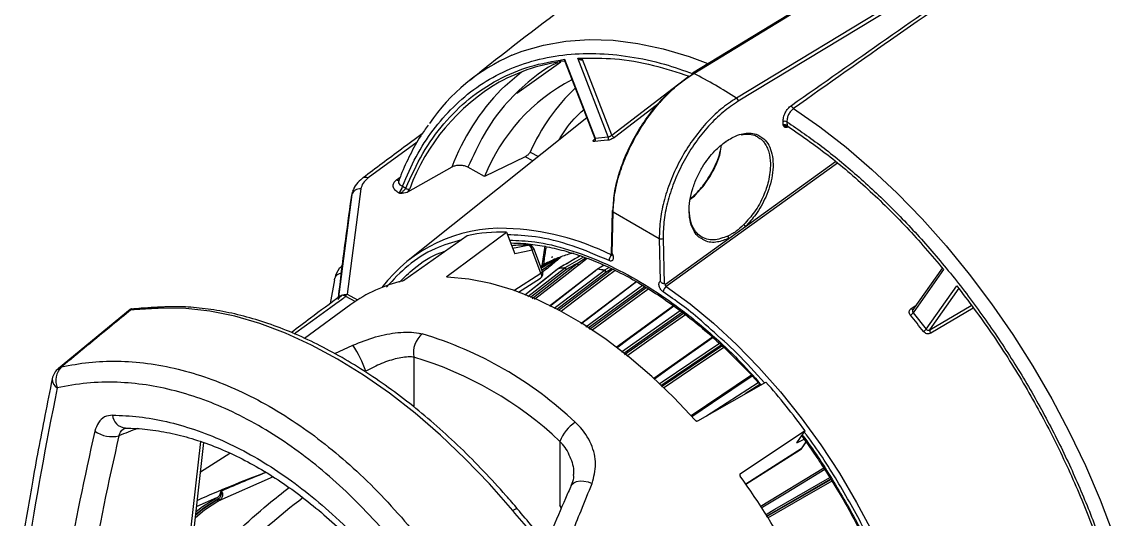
# Model space of a CAD drawing. Extents: x 6 to 134, y 3 to 97.
# Drawn here: x 8.45 to 14.4, y 7.58 to 10.29 of the extents above; entities that cross this region are included whole.
import ezdxf

# ---------------------------------------------------------------- set-up
doc = ezdxf.new("R2010")
doc.units = 0
doc.header["$MEASUREMENT"] = 0
doc.layers.add('OBJECT', color=7, linetype='CONTINUOUS')

msp = doc.modelspace()

# ---------------------------------------------------------------- linework, layer by layer
at = {"layer": 'OBJECT'}
for p, q in [((12.1104, 10.0063), (15.1049, 11.8319)), ((15.3482, 11.6915), (12.3426, 9.8723)), ((15.3585, 11.6739), (12.3529, 9.8547)), ((11.3848, 10.0683), (11.1464, 9.8976)), ((11.4062, 10.0758), (11.5708, 9.6517)), ((11.4064, 10.0833), (11.5728, 9.6544)), ((11.6443, 9.6608), (11.4779, 10.0897)), ((11.4779, 10.0897), (11.4962, 10.0893)), ((11.4953, 10.081), (11.5047, 10.0812)), ((11.6629, 9.67), (11.5029, 10.0825)), ((12.1006, 10.0004), (12.1103, 10.0064)), ((11.6629, 9.67), (12.083, 9.9917)), ((11.9291, 9.8501), (11.678, 9.6579)), ((11.5272, 9.7639), (10.5539, 8.9875)), ((12.5971, 9.7242), (12.5967, 9.7426)), ((12.6179, 9.7429), (12.6184, 9.7218)), ((12.6207, 9.718), (12.6191, 9.7174)), ((11.5728, 9.6544), (11.6443, 9.6608)), ((10.6026, 9.6311), (10.3354, 9.4365)), ((11.2186, 9.5781), (11.2631, 9.5533)), ((11.1922, 9.5526), (10.9701, 9.4441)), ((11.2335, 9.5296), (11.1922, 9.5526)), ((12.3922, 9.1724), (12.8827, 9.5258)), ((10.7918, 9.4954), (10.5505, 9.3586)), ((10.9701, 9.4441), (10.8793, 9.4947)), ((12.8931, 9.5169), (11.9602, 8.8448)), ((10.4904, 9.4265), (10.51, 9.4407)), ((10.2458, 9.3462), (10.1728, 8.7747)), ((10.244, 9.3408), (10.1729, 8.7856)), ((10.2955, 9.3766), (10.2217, 8.8031)), ((10.2457, 9.3449), (10.244, 9.3408)), ((10.2519, 9.3616), (10.2458, 9.3462)), ((10.2484, 9.3585), (10.246, 9.3467)), ((10.2506, 9.362), (10.2486, 9.3562)), ((10.2544, 9.3681), (10.2519, 9.3616)), ((10.5081, 9.3519), (10.5016, 9.3555)), ((10.5221, 9.3923), (10.5415, 9.3815)), ((12.0902, 9.3233), (12.1173, 9.3428)), ((12.1165, 9.3418), (12.1086, 9.3361)), ((12.1086, 9.3361), (12.0901, 9.3229)), ((11.6659, 9.2583), (11.6605, 9.0241)), ((11.6651, 9.0253), (11.6703, 9.2518)), ((11.6703, 9.2518), (11.922, 9.1065)), ((12.3021, 9.1074), (12.3922, 9.1724)), ((10.8748, 9.1222), (10.5346, 8.8809)), ((10.7668, 8.9017), (11.0887, 9.1413)), ((11.0887, 9.1413), (11.1343, 9.0237)), ((11.922, 9.1065), (11.9272, 8.874)), ((11.9432, 9.1068), (11.9487, 8.8596)), ((11.9559, 8.858), (12.3021, 9.1074)), ((11.2773, 8.9187), (11.2289, 9.0435)), ((11.2863, 8.9276), (11.2379, 9.0523)), ((11.4914, 9.0127), (11.3716, 8.9431)), ((11.4749, 8.9713), (11.5198, 9.0019)), ((11.5291, 8.9983), (11.4852, 8.9631)), ((11.2063, 8.791), (11.4061, 8.946)), ((11.4165, 8.9378), (11.2196, 8.785)), ((11.2292, 8.7807), (11.4749, 8.9713)), ((11.2895, 8.9261), (11.2868, 8.924)), ((11.3494, 8.7267), (11.6225, 8.9333)), ((11.6323, 8.9235), (11.3637, 8.7203)), ((11.3726, 8.7163), (11.6674, 8.9393)), ((11.6213, 8.9609), (11.584, 8.9392)), ((11.6484, 8.9482), (11.6234, 8.9339)), ((11.6632, 8.9412), (11.6323, 8.9235)), ((13.4652, 8.9461), (13.3032, 8.7156)), ((13.472, 8.9386), (13.3056, 8.7018)), ((10.1519, 8.8825), (10.129, 8.7528)), ((10.7668, 8.9017), (10.7687, 8.8966)), ((11.1297, 8.8241), (11.2773, 8.9187)), ((11.1552, 8.815), (11.2745, 8.8915)), ((11.5219, 8.6255), (11.831, 8.8518)), ((11.8439, 8.8437), (11.5348, 8.6174)), ((11.5417, 8.613), (11.8509, 8.8393)), ((11.9559, 8.858), (11.9487, 8.8596)), ((13.3771, 8.6128), (13.5435, 8.8496)), ((13.3975, 8.6087), (13.5576, 8.8364)), ((10.2416, 8.7471), (9.9885, 8.5624)), ((10.264, 8.7629), (10.2147, 8.7913)), ((10.2217, 8.8031), (10.2776, 8.7719)), ((9.0392, 8.7204), (8.6478, 8.3993)), ((11.9991, 8.7403), (11.688, 8.512)), ((11.7168, 8.4886), (12.0364, 8.7138)), ((12.048, 8.7047), (11.7282, 8.4793)), ((11.7335, 8.4751), (12.0534, 8.7004)), ((13.2946, 8.7247), (13.3228, 8.7435)), ((13.3056, 8.7018), (13.3771, 8.6128)), ((13.3975, 8.6087), (13.623, 8.741)), ((13.6336, 8.7266), (13.4021, 8.5908)), ((12.2116, 8.5696), (11.8924, 8.3443)), ((10.1534, 8.4796), (10.2528, 8.5252)), ((12.2601, 8.5263), (11.9315, 8.3049)), ((11.9352, 8.3011), (12.2639, 8.5226)), ((10.5849, 8.4601), (10.5849, 8.1887)), ((12.4244, 8.362), (12.0953, 8.1397)), ((12.1321, 8.1135), (12.5036, 8.3245)), ((12.1799, 8.1407), (12.462, 8.3217)), ((12.4707, 8.3117), (12.3909, 8.2605)), ((12.7174, 8.0585), (12.3642, 7.8247)), ((12.6718, 7.9936), (12.7174, 8.0585)), ((9.3698, 7.5173), (9.4244, 7.9999)), ((9.3889, 7.5392), (9.4405, 7.9946)), ((11.381, 8.0006), (11.381, 7.6512)), ((12.6718, 7.9936), (12.7111, 8.0133)), ((12.7218, 7.9985), (12.6952, 7.9607)), ((12.7008, 7.9659), (12.7228, 7.9972)), ((12.6952, 7.9607), (12.3941, 7.7682)), ((12.3946, 7.7676), (12.6924, 7.9578)), ((12.8188, 7.8559), (12.4726, 7.6444)), ((9.8182, 7.8077), (9.5223, 7.6773)), ((12.3613, 7.8205), (12.3642, 7.8247)), ((12.8569, 7.7949), (12.5063, 7.5928)), ((12.5067, 7.5922), (12.8573, 7.7943)), ((9.5093, 7.6932), (9.4011, 7.6463)), ((9.5176, 7.6867), (9.5104, 7.6829)), ((9.5109, 7.6822), (9.5176, 7.6867)), ((9.5176, 7.6867), (9.5201, 7.6884)), ((9.529, 7.6819), (9.5223, 7.6773)), ((9.5313, 7.6841), (9.529, 7.6819)), ((11.3897, 7.6405), (11.381, 7.6512))]:
    msp.add_line(p, q, dxfattribs=at)
at = {"layer": 'OBJECT', "flags": 128}
for points in [[(15.0979, 11.8324), (13.6123, 10.9267), (12.1034, 10.0068)], [(11.1192, 10.1051), (11.1757, 10.1272), (11.2915, 10.1611), (11.4129, 10.1824), (11.5394, 10.191), (11.6704, 10.1868), (11.8053, 10.1699), (11.9435, 10.1403), (12.0844, 10.0983), (12.1876, 10.0602)], [(11.061, 9.9188), (11.0823, 9.9395), (11.1715, 10.0144)], [(12.6534, 9.8146), (12.7976, 9.7146), (12.9405, 9.6041), (13.0813, 9.4835), (13.2196, 9.3535), (13.3545, 9.2146), (13.4855, 9.0675), (13.612, 8.9128), (13.7334, 8.7514), (13.8491, 8.5839), (13.9587, 8.4111), (14.0615, 8.2338), (14.1571, 8.0528), (14.245, 7.8691), (14.3249, 7.6834), (14.3964, 7.4965), (14.4592, 7.3095), (14.5129, 7.1231)], [(12.6184, 9.7218), (12.6184, 9.7196), (12.6189, 9.7178), (12.6197, 9.7163), (12.6209, 9.7153), (12.6224, 9.7147), (12.6241, 9.7146), (12.626, 9.7151), (12.6269, 9.7154)], [(12.286, 9.6366), (12.2861, 9.6351), (12.2858, 9.6338), (12.2853, 9.6328), (12.2845, 9.6321), (12.2835, 9.6318), (12.2824, 9.6317), (12.2811, 9.6321), (12.281, 9.6321)], [(10.3078, 9.4373), (10.3067, 9.4367), (10.3045, 9.4352)], [(10.244, 9.3408), (10.2426, 9.3314), (10.2426, 9.3299)], [(12.1134, 9.3383), (12.1121, 9.339), (12.1109, 9.3394), (12.1099, 9.3395), (12.1091, 9.3394), (12.1086, 9.3389), (12.1083, 9.3382), (12.1083, 9.3373), (12.1086, 9.3361)], [(11.1227, 9.0536), (11.1517, 9.0597), (11.2063, 9.0711)], [(11.2289, 9.0435), (11.1874, 9.0348), (11.1343, 9.0237)], [(11.2063, 9.0711), (11.2101, 9.0715), (11.2101, 9.0715)], [(11.2289, 9.0435), (11.2325, 9.0458), (11.2353, 9.0479), (11.2371, 9.0498), (11.2379, 9.0514), (11.2379, 9.0523)], [(11.2984, 9.0665), (11.2867, 8.9949), (11.2818, 8.9586)], [(11.3704, 8.9423), (11.3567, 8.9315), (11.1889, 8.7988)], [(11.3721, 8.943), (11.3591, 8.9327), (11.307, 8.8915), (11.1894, 8.7985)], [(11.4852, 8.9631), (11.4719, 8.9527), (11.4186, 8.9114), (11.2425, 8.7747)], [(11.5829, 8.9385), (11.5683, 8.9271), (11.3247, 8.7378)], [(11.5857, 8.9391), (11.5724, 8.9287), (11.5192, 8.8874), (11.326, 8.7372)], [(11.3704, 8.9423), (11.371, 8.9427), (11.3721, 8.943)], [(11.373, 8.9436), (11.3718, 8.9433), (11.3716, 8.9431)], [(11.6813, 8.9327), (11.6325, 8.8957), (11.4149, 8.7312), (11.3868, 8.7099)], [(10.1519, 8.8825), (10.1535, 8.8902), (10.1537, 8.8908)], [(12.1185, 8.1163), (12.0015, 8.2403), (11.8809, 8.3555), (11.7577, 8.4611), (11.6324, 8.5565), (11.506, 8.6411), (11.3792, 8.7143), (11.2527, 8.7757), (11.1275, 8.8249), (11.0042, 8.8616), (10.8837, 8.8856), (10.7666, 8.8967)], [(11.2773, 8.9187), (11.2791, 8.9134), (11.2802, 8.9083), (11.2803, 8.9034), (11.2797, 8.8991), (11.2782, 8.8954), (11.276, 8.8926), (11.2745, 8.8915)], [(11.7967, 8.8716), (11.794, 8.8695), (11.4946, 8.6427)], [(11.7987, 8.8705), (11.7461, 8.8306), (11.5288, 8.6659), (11.4965, 8.6414)], [(11.8636, 8.8313), (11.8593, 8.8281), (11.637, 8.6653), (11.5545, 8.6049)], [(11.9602, 8.8448), (12.0898, 8.7503), (12.2176, 8.6451), (12.3429, 8.5297), (12.4648, 8.4048), (12.5825, 8.2714), (12.6954, 8.1301), (12.8027, 7.982), (12.9037, 7.8279), (12.9978, 7.6688), (13.0843, 7.5058), (13.1629, 7.3398), (13.2328, 7.172), (13.2894, 7.0163)], [(9.9319, 8.5879), (9.9417, 8.5951), (10.0319, 8.6607), (10.0922, 8.7044), (10.1325, 8.7335), (10.1595, 8.7529), (10.1776, 8.7658), (10.1897, 8.7744), (10.1978, 8.7801), (10.2033, 8.7839), (10.207, 8.7864), (10.2094, 8.7881), (10.2111, 8.7892), (10.2122, 8.7899), (10.213, 8.7904), (10.2135, 8.7907), (10.2139, 8.791), (10.2141, 8.7911), (10.2143, 8.7912), (10.2144, 8.7912), (10.2145, 8.7913), (10.2146, 8.7913), (10.2146, 8.7913), (10.2146, 8.7913), (10.2147, 8.7913), (10.2147, 8.7913), (10.2147, 8.7913), (10.2147, 8.7913), (10.2147, 8.7913)], [(11.1236, 7.6245), (10.996, 7.7699), (10.8643, 7.9071), (10.7292, 8.0356), (10.5915, 8.1546), (10.4517, 8.2637), (10.3105, 8.3623), (10.1687, 8.4499), (10.0268, 8.5261), (9.8856, 8.5905), (9.7458, 8.6428), (9.6081, 8.6828), (9.473, 8.7103), (9.3413, 8.7251), (9.2137, 8.7271)], [(12.0019, 8.7383), (11.9806, 8.7226), (11.7586, 8.5597), (11.6907, 8.5099)], [(12.0649, 8.6913), (11.865, 8.5505), (11.7448, 8.4658)], [(13.2946, 8.7247), (13.2964, 8.7227), (13.2984, 8.7211), (13.3004, 8.7198), (13.3022, 8.719), (13.304, 8.7187), (13.3055, 8.7188), (13.3055, 8.7189)], [(12.2151, 8.5665), (11.9889, 8.4068), (11.8957, 8.341)], [(11.9216, 8.3149), (11.9381, 8.326), (12.2499, 8.5361)], [(12.2741, 8.5129), (12.0921, 8.3903), (11.9451, 8.2912)], [(12.0952, 8.1398), (12.0998, 8.1429), (12.4243, 8.3621)], [(12.4286, 8.3576), (12.2127, 8.2117), (12.0996, 8.1353)], [(12.6924, 7.9578), (12.6929, 7.9582), (12.6952, 7.9607)], [(12.7008, 7.9659), (12.6988, 7.9635), (12.6952, 7.9607)], [(12.8238, 7.8482), (12.614, 7.72), (12.4776, 7.6367)], [(12.5005, 7.6018), (12.5517, 7.6313), (12.8514, 7.8041)], [(11.4417, 7.7598), (11.4454, 7.7663), (11.4563, 7.7763), (11.4716, 7.7829), (11.4903, 7.786), (11.5116, 7.7852), (11.534, 7.7807), (11.5565, 7.7726)], [(12.8628, 7.7853), (12.7002, 7.6915), (12.5125, 7.5833)], [(9.5223, 7.6773), (9.4443, 7.6271), (9.394, 7.5839)], [(9.396, 7.6014), (9.4325, 7.6317), (9.5109, 7.6822)], [(9.5104, 7.6829), (9.4419, 7.6399), (9.3961, 7.6027)], [(9.398, 7.6191), (9.4326, 7.6463), (9.5093, 7.6932)], [(11.1498, 7.6328), (11.1498, 7.6329), (11.1473, 7.6341), (11.1433, 7.6338), (11.1378, 7.6321), (11.1311, 7.6289), (11.1236, 7.6245)]]:
    msp.add_lwpolyline(points, dxfattribs=at)
at = {"layer": 'OBJECT'}
for centre, radius, start, end in [((11.5361, 9.1413), 1.0501, 113.38971, 145.62262), ((11.5352, 9.0692), 1.0127, 97.27095, 118.61644), ((12.1067, 10.0014), 0.00621, 53.58464, 188.85348), ((10.6923, 7.2816), 3.0717, 57.50086, 62.50452), ((11.6109, 8.991), 1.1179, 120.10301, 159.77844), ((11.9188, 9.0671), 1.0209, 117.5632, 158.32966), ((11.9345, 9.0661), 1.2207, 135.68826, 159.40591), ((12.2058, 9.1423), 1.0791, 133.40624, 156.18013), ((12.3291, 9.8525), 0.0239, 5.18261, 55.65683), ((12.668, 9.8363), 0.0261, 190.70933, 236.12198), ((12.6076, 9.7217), 0.0236, 64.17064, 117.49152), ((12.6249, 9.7134), 0.00639, 148.76855, 183.06121), ((11.5577, 9.6476), 0.0166, 312.89264, 24.19385), ((11.6918, 8.6624), 0.9808, 93.02475, 97.19429), ((11.6286, 9.6544), 0.017, 312.50592, 22.11576), ((11.6818, 9.6781), 0.0206, 203.01404, 259.31264), ((10.3208, 9.4087), 0.0314, 62.26413, 114.45345), ((10.4988, 9.4425), 0.0181, 242.39939, 293.55056), ((11.9204, 8.7923), 1.7638, 161.69643, 161.88183), ((10.2908, 9.3285), 0.0484, 84.48274, 158.43217), ((10.4766, 9.3935), 0.0455, 303.25703, 358.37562), ((10.5545, 9.3939), 0.018, 223.65823, 293.94217), ((11.6728, 9.2581), 0.00677, 112.23312, 247.97788), ((11.0605, 8.3461), 0.8164, 87.9805, 142.76869), ((11.0406, 7.7677), 1.3952, 63.50077, 87.99751), ((12.3713, 9.1629), 0.023, 24.40629, 59.61028), ((11.0642, 8.21), 0.9316, 88.49365, 101.72539), ((11.9323, 9.1278), 0.0236, 244.17064, 297.49152), ((12.2876, 9.1077), 0.0145, 359.06108, 56.51493), ((11.1982, 8.1546), 0.9165, 89.48915, 95.06375), ((11.1994, 9.0425), 0.0295, 2.05766, 76.499), ((11.2099, 9.0415), 0.03, 21.20568, 89.53283), ((11.6035, 8.4007), 0.644, 112.98249, 120.6033), ((11.3511, 8.9943), 0.00119, 298.94224, 323.4527), ((11.6066, 8.3938), 0.6515, 112.90826, 112.99576), ((11.6085, 8.3891), 0.6566, 109.78673, 112.90415), ((11.6155, 8.3688), 0.6781, 103.70905, 109.7644), ((11.6855, 8.9876), 0.0364, 128.01597, 182.23238), ((11.2729, 8.9322), 0.0141, 288.13144, 341.07918), ((11.2583, 8.9167), 0.03, 0, 21.20568), ((11.2881, 8.9311), 0.00513, 254.86644, 285.84712), ((11.3766, 8.9345), 0.01, 120.14815, 128.33176), ((11.4581, 8.1729), 0.7748, 93.85058, 96.36846), ((11.3765, 8.9374), 0.00711, 120.04477, 128.17141), ((11.4589, 8.1735), 0.7749, 93.85058, 96.36846), ((11.4105, 8.9404), 0.00719, 120.04882, 128.0948), ((11.404, 8.9327), 0.0135, 22.18456, 81.18661), ((11.4048, 8.9347), 0.0121, 14.96844, 79.91949), ((11.4874, 8.9764), 0.0136, 202.31452, 260.67276), ((11.5891, 8.9306), 0.01, 120.24949, 127.84938), ((11.585, 8.9355), 0.0036, 79.27686, 125.90434), ((11.5859, 8.9359), 0.00383, 80.44653, 119.51867), ((11.5904, 8.933), 0.00771, 120.06612, 127.61221), ((11.4468, 7.9342), 1.0145, 80.02611, 82.12999), ((11.4476, 7.9347), 1.0145, 80.02611, 82.12999), ((11.6273, 8.9271), 0.00784, 120.06884, 127.49904), ((11.6176, 8.9185), 0.0156, 18.74391, 71.51259), ((11.6187, 8.9208), 0.0139, 11.53014, 70.36406), ((10.1951, 8.8735), 0.0449, 98.70966, 157.2341), ((10.6937, 8.1258), 0.7684, 102.89562, 126.04354), ((11.2583, 8.9167), 0.03, 302.6619, 0), ((11.985, 8.8105), 0.0423, 125.80129, 171.7459), ((9.234, 8.7019), 0.0324, 92.41044, 128.9074), ((13.2636, 8.7333), 0.0524, 301.75618, 323.14228), ((10.2567, 6.1765), 3.9394, 37.96957, 39.61957), ((10.7111, 8.486), 0.1288, 128.58947, 191.58163), ((10.04, 6.6009), 2.0717, 46.57163, 73.43374), ((13.3299, 8.6533), 0.0621, 301.4154, 319.40149), ((13.4166, 8.6041), 0.0196, 166.28164, 222.57533), ((9.7611, 8.1945), 0.5926, 18.61411, 33.92677), ((10.0208, 6.5636), 1.9787, 46.57163, 73.43374), ((8.7113, 8.3223), 0.1, 129.36345, 168.46138), ((8.74, 8.3325), 0.1066, 135.42796, 201.98709), ((8.6718, 8.3701), 0.038, 101.66647, 129.00104), ((8.6673, 8.3399), 0.0541, 177.40104, 241.1035), ((9.7051, 5.856), 3.7316, 36.17364, 41.4155), ((9.0189, 8.1511), 0.0772, 184.72794, 264.0833), ((11.5788, 7.929), 0.2104, 122.99129, 160.10713), ((8.9377, 8.1831), 0.1559, 233.99741, 284.69719), ((12.6762, 7.9831), 0.03, 302.58206, 324.89933), ((9.2288, 5.5516), 3.8643, 19.79736, 35.80361), ((9.5119, 7.6843), 0.00922, 26.512, 106.11054), ((9.5194, 7.6861), 0.0093, 204.70024, 288.06972), ((9.5264, 7.6918), 0.0102, 210.10615, 284.41478), ((9.5288, 7.6943), 0.0105, 214.2007, 283.68757)]:
    msp.add_arc(centre, radius, start, end, dxfattribs=at)
for centre, major_axis, ratio, start_param, end_param in [((13.0543, 7.7591), (154.1408, 89.1321), 0.010787, 1.575596, 1.576086), ((13.0543, 7.7591), (156.2256, 89.9492), 0.010617, 1.575369, 1.576045), ((13.0543, 7.7591), (153.9999, 89.436), 0.010493, 1.574849, 1.57562), ((13.0543, 7.7591), (156.3569, 89.647), 0.010262, 1.574789, 1.575448), ((13.0604, 7.7594), (156.3507, 89.6467), 0.010209, 1.575084, 1.575457), ((13.0543, 7.7591), (153.8946, 89.7439), 0.009875, 1.574343, 1.574575), ((19.1271, 14.4406), (8.6782, 15.0549), 0.435892, 2.22419, 2.288638), ((22.3524, 12.5787), (11.7585, 13.1395), 0.561291, 2.348868, 2.402736), ((22.4135, 12.5236), (11.7075, 13.0528), 0.561109, 2.349484, 2.404274), ((-20.258, -6.1602), (41.2224, 18.0402), 0.041121, 0.761084, 0.764592), ((13.7184, 7.5402), (5.4469, 1.2998), 0.337357, 2.349249, 2.395085), ((11.3134, 7.0349), (3.5048, 0.8364), 0.337357, 1.94244, 2.064237), ((10.1304, 5.8918), (1.4456, 2.1448), 0.522119, 0.993394, 1.205)]:
    msp.add_ellipse(centre, major_axis=major_axis, ratio=ratio, start_param=start_param, end_param=end_param, dxfattribs=at)
for points, knots in [([(12.6423, 9.8315), (12.9879, 10.0746), (13.6792, 10.5608), (14.7208, 11.2465), (15.7646, 11.9027), (16.4618, 12.3099), (16.8104, 12.5135)], [0, 0, 0, 0, 0.249972, 0.5, 0.749997, 1, 1, 1, 1]), ([(16.8204, 12.4958), (16.6193, 12.3792), (16.2187, 12.1469), (15.6205, 11.7849), (15.0204, 11.4107), (14.4161, 11.0217), (13.8135, 10.6213), (13.2255, 10.2195), (12.8417, 9.9479), (12.6534, 9.8146)], [0, 0, 0, 0, 0.144222, 0.287378, 0.429468, 0.575454, 0.722208, 0.863723, 1, 1, 1, 1]), ([(13.4733, 11.8144), (13.357, 11.7391), (13.0565, 11.5447), (12.5803, 11.2198), (12.0439, 10.8415), (11.5167, 10.4527), (11.1321, 10.1614), (10.9261, 9.9971), (10.8901, 9.9684)], [0, 0, 0, 0, 0.130614, 0.337265, 0.543803, 0.750194, 0.956405, 1, 1, 1, 1]), ([(10.5221, 9.3923), (10.546, 9.4469), (10.5942, 9.5571), (10.6879, 9.7008), (10.798, 9.8277), (10.9254, 9.934), (11.0688, 10.0177), (11.2261, 10.0769), (11.3954, 10.1108), (11.5743, 10.1191), (11.7599, 10.1013), (11.9378, 10.0644), (12.0547, 10.0228), (12.1068, 10.0042)], [0, 0, 0, 0, 0.088772, 0.178979, 0.270527, 0.364034, 0.458099, 0.55261, 0.647126, 0.741191, 0.834692, 0.926246, 1, 1, 1, 1]), ([(10.5415, 9.3815), (10.5705, 9.4459), (10.6289, 9.5751), (10.7458, 9.7368), (10.883, 9.8723), (11.0407, 9.9762), (11.2145, 10.0504), (11.3426, 10.0724), (11.4064, 10.0833)], [0, 0, 0, 0, 0.165461, 0.332207, 0.5, 0.667784, 0.834534, 1, 1, 1, 1]), ([(11.368, 10.0643), (11.3647, 10.0629), (11.3058, 10.038), (11.2064, 9.9619), (11.0744, 9.8345), (10.9632, 9.6792), (10.9072, 9.556), (10.8793, 9.4947)], [0, 0, 0, 0, 0.014572, 0.262122, 0.509686, 0.755758, 1, 1, 1, 1]), ([(11.4064, 10.0833), (11.4061, 10.0817), (11.4055, 10.0788), (11.4061, 10.0768), (11.4063, 10.0759)], [0, 0, 0, 0, 0.543606, 1, 1, 1, 1]), ([(11.4779, 10.0897), (11.4796, 10.0883), (11.4831, 10.0856), (11.4886, 10.0829), (11.4935, 10.0816), (11.4971, 10.0813), (11.5004, 10.0815), (11.502, 10.0822), (11.5029, 10.0825)], [0, 0, 0, 0, 0.249623, 0.499335, 0.645001, 0.775045, 0.892157, 1, 1, 1, 1]), ([(11.4962, 10.0893), (11.5566, 10.0899), (11.6839, 10.0911), (11.882, 10.0579), (12.0206, 10.0123), (12.0859, 9.9909)], [0, 0, 0, 0, 0.323387, 0.681244, 1, 1, 1, 1]), ([(11.6702, 9.2644), (11.6725, 9.2971), (11.6771, 9.3624), (11.704, 9.4685), (11.7443, 9.5753), (11.7983, 9.6802), (11.8633, 9.7789), (11.9373, 9.8676), (12.0173, 9.9444), (12.0728, 9.9818), (12.1006, 10.0004)], [0, 0, 0, 0, 0.125666, 0.250539, 0.37567, 0.500227, 0.625486, 0.75002, 0.875177, 1, 1, 1, 1]), ([(11.6703, 9.2518), (11.6726, 9.2861), (11.6772, 9.3532), (11.7048, 9.462), (11.7458, 9.5709), (11.8009, 9.6782), (11.8672, 9.7791), (11.9428, 9.8699), (12.0249, 9.9488), (12.0819, 9.9872), (12.1104, 10.0063)], [0, 0, 0, 0, 0.128141, 0.25071, 0.37607, 0.500341, 0.624825, 0.749582, 0.874632, 1, 1, 1, 1]), ([(12.3426, 9.8723), (12.314, 9.8531), (12.257, 9.8147), (12.1758, 9.7351), (12.1018, 9.6432), (12.0378, 9.5407), (11.9858, 9.4316), (11.9484, 9.3208), (11.9248, 9.2099), (11.9229, 9.1415), (11.922, 9.1065)], [0, 0, 0, 0, 0.125536, 0.250753, 0.375675, 0.500324, 0.624651, 0.75007, 0.872262, 1, 1, 1, 1]), ([(12.3529, 9.8547), (12.325, 9.8359), (12.2693, 9.7985), (12.1901, 9.7208), (12.118, 9.6311), (12.0555, 9.5307), (12.0048, 9.4242), (11.9682, 9.3151), (11.9456, 9.207), (11.944, 9.1402), (11.9432, 9.1068)], [0, 0, 0, 0, 0.125719, 0.250525, 0.375694, 0.500217, 0.625479, 0.750016, 0.875168, 1, 1, 1, 1]), ([(12.5967, 9.7426), (12.5972, 9.7506), (12.5983, 9.7664), (12.6084, 9.7921), (12.6234, 9.8155), (12.636, 9.8262), (12.6423, 9.8315)], [0, 0, 0, 0, 0.250273, 0.500131, 0.750037, 1, 1, 1, 1]), ([(11.3767, 9.6438), (11.3808, 9.6511), (11.4115, 9.7048), (11.4561, 9.7603), (11.5016, 9.8006), (11.5101, 9.8081)], [0, 0, 0, 0, 0.112305, 0.834724, 1, 1, 1, 1]), ([(12.6534, 9.8146), (12.6486, 9.8105), (12.6385, 9.802), (12.627, 9.7838), (12.6208, 9.7673), (12.618, 9.7538), (12.618, 9.7467), (12.6179, 9.7429)], [0, 0, 0, 0, 0.243058, 0.499191, 0.717444, 0.850776, 1, 1, 1, 1]), ([(10.6625, 9.7251), (10.6487, 9.7056), (10.6129, 9.6549), (10.5636, 9.5633), (10.524, 9.4808), (10.5061, 9.4304), (10.5023, 9.4196)], [0, 0, 0, 0, 0.215499, 0.560292, 0.905585, 1, 1, 1, 1]), ([(12.6184, 9.7218), (12.6174, 9.7224), (12.6156, 9.7236), (12.612, 9.7251), (12.6084, 9.7259), (12.6048, 9.726), (12.6009, 9.7257), (12.5986, 9.7248), (12.5971, 9.7242)], [0, 0, 0, 0, 0.162327, 0.299897, 0.500017, 0.632316, 0.759867, 1, 1, 1, 1]), ([(12.6185, 9.7131), (12.6172, 9.7125), (12.6147, 9.7112), (12.6098, 9.7105), (12.6023, 9.7128), (12.5992, 9.7196), (12.5971, 9.7242)], [0, 0, 0, 0, 0.124906, 0.25044, 0.499606, 1, 1, 1, 1]), ([(12.5971, 9.7242), (12.5989, 9.7241), (12.6046, 9.7239), (12.6112, 9.7204), (12.6157, 9.7179)], [0, 0, 0, 0, 0.309792, 1, 1, 1, 1]), ([(12.6157, 9.7179), (12.6175, 9.7171), (12.6202, 9.7159), (12.6237, 9.7161), (12.6254, 9.7168), (12.6262, 9.7171)], [0, 0, 0, 0, 0.521031, 0.76276, 1, 1, 1, 1]), ([(12.6179, 9.7429), (12.6816, 9.6992), (12.8099, 9.611), (13.0006, 9.4533), (13.1901, 9.2762), (13.3756, 9.0791), (13.5545, 8.8643), (13.7238, 8.635), (13.8811, 8.3942), (14.0245, 8.1449), (14.1519, 7.8915), (14.262, 7.6375), (14.3556, 7.3857), (14.4038, 7.2199), (14.4278, 7.1376)], [0, 0, 0, 0, 0.080321, 0.16194, 0.244772, 0.329378, 0.414487, 0.5, 0.585518, 0.670628, 0.755228, 0.838065, 0.919682, 1, 1, 1, 1]), ([(12.6184, 9.7218), (12.6926, 9.6703), (12.8414, 9.5671), (13.0599, 9.3793), (13.2724, 9.1716), (13.4056, 9.0161), (13.472, 8.9386)], [0, 0, 0, 0, 0.249262, 0.5, 0.750738, 1, 1, 1, 1]), ([(10.6292, 9.6763), (10.5915, 9.6486), (10.4837, 9.5693), (10.3771, 9.4894), (10.3078, 9.4373)], [0, 0, 0, 0, 0.348722, 1, 1, 1, 1]), ([(11.569, 9.6355), (11.567, 9.6354), (11.5629, 9.6353), (11.5615, 9.638), (11.5638, 9.6424), (11.5682, 9.6463), (11.5704, 9.6482)], [0, 0, 0, 0, 0.24998, 0.499782, 0.749127, 1, 1, 1, 1]), ([(11.5694, 9.6553), (11.5698, 9.6538), (11.5705, 9.6508), (11.5702, 9.6483), (11.5702, 9.6475), (11.5703, 9.6475), (11.5704, 9.6475)], [0, 0, 0, 0, 0.380206, 0.761101, 0.957887, 1, 1, 1, 1]), ([(11.5696, 9.6555), (11.5697, 9.6551), (11.57, 9.6542), (11.5717, 9.6543), (11.5728, 9.6544)], [0, 0, 0, 0, 0.387966, 1, 1, 1, 1]), ([(11.678, 9.6579), (11.6752, 9.6559), (11.6694, 9.6519), (11.6587, 9.6467), (11.6482, 9.6429), (11.6428, 9.6422), (11.6401, 9.6418)], [0, 0, 0, 0, 0.2500887, 0.4999561, 0.7493585, 1, 1, 1, 1]), ([(11.6443, 9.6608), (11.6457, 9.661), (11.6484, 9.6613), (11.6536, 9.6634), (11.6577, 9.6658), (11.6608, 9.6681), (11.6622, 9.6694), (11.6629, 9.67)], [0, 0, 0, 0, 0.248122, 0.499401, 0.730191, 0.86029, 1, 1, 1, 1]), ([(12.1572, 9.1035), (12.1508, 9.107), (12.1325, 9.1169), (12.1099, 9.1468), (12.0911, 9.192), (12.0834, 9.2488), (12.0875, 9.3123), (12.1027, 9.3778), (12.1268, 9.4405), (12.165, 9.512), (12.2184, 9.5833), (12.2651, 9.6201), (12.286, 9.6366)], [0, 0, 0, 0, 0.050351, 0.144078, 0.242547, 0.343571, 0.444593, 0.543058, 0.63678, 0.724183, 0.876495, 1, 1, 1, 1]), ([(12.286, 9.6366), (12.3073, 9.6492), (12.3545, 9.6773), (12.4137, 9.6835), (12.4532, 9.6762), (12.467, 9.6664), (12.4707, 9.6637)], [0, 0, 0, 0, 0.314616, 0.699722, 0.919465, 1, 1, 1, 1]), ([(12.3686, 9.6725), (12.3831, 9.6741), (12.4128, 9.6774), (12.443, 9.671), (12.4563, 9.6611), (12.4587, 9.6594)], [0, 0, 0, 0, 0.441248, 0.8993165, 1, 1, 1, 1]), ([(12.4707, 9.6637), (12.4782, 9.6594), (12.4978, 9.6482), (12.5207, 9.6158), (12.5382, 9.5692), (12.5444, 9.5131), (12.5398, 9.4524), (12.5255, 9.3913), (12.498, 9.3181), (12.4544, 9.2399), (12.4115, 9.1933), (12.3922, 9.1724)], [0, 0, 0, 0, 0.066941, 0.173711, 0.283111, 0.392512, 0.499287, 0.601166, 0.696485, 0.863533, 1, 1, 1, 1]), ([(12.4587, 9.6594), (12.467, 9.6543), (12.4812, 9.6457), (12.4946, 9.6291), (12.502, 9.6178), (12.5055, 9.6116), (12.5072, 9.6083), (12.508, 9.6067), (12.5084, 9.6058), (12.5086, 9.6054), (12.5087, 9.6052), (12.5088, 9.6051), (12.5088, 9.6051), (12.5088, 9.605), (12.5088, 9.605), (12.5088, 9.605), (12.5088, 9.605), (12.5088, 9.605), (12.5088, 9.605), (12.5088, 9.605), (12.5129, 9.5965), (12.5236, 9.5697), (12.5265, 9.5366), (12.5284, 9.5147)], [0, 0, 0, 0, 0.198563, 0.341758, 0.416701, 0.455006, 0.474366, 0.484098, 0.488977, 0.49142, 0.492642, 0.493253, 0.493559, 0.493712, 0.493788, 0.493827, 0.493846, 0.493855, 0.49386, 0.493862, 0.493865, 0.665614, 1, 1, 1, 1]), ([(11.2186, 9.5781), (11.2174, 9.576), (11.2151, 9.5717), (11.2088, 9.5646), (11.2015, 9.5582), (11.1957, 9.5544), (11.1928, 9.5529), (11.1922, 9.5526)], [0, 0, 0, 0, 0.243971, 0.488094, 0.725805, 0.945379, 1, 1, 1, 1]), ([(12.1086, 9.3361), (12.1283, 9.357), (12.1722, 9.4034), (12.2177, 9.4808), (12.2465, 9.5485), (12.2548, 9.5823), (12.2585, 9.5974)], [0, 0, 0, 0, 0.285762, 0.636865, 0.837771, 1, 1, 1, 1]), ([(12.1134, 9.3383), (12.1341, 9.3603), (12.1769, 9.4058), (12.2242, 9.4881), (12.2548, 9.5615), (12.2597, 9.6011), (12.2616, 9.6162)], [0, 0, 0, 0, 0.282667, 0.583473, 0.840178, 1, 1, 1, 1]), ([(10.8793, 9.4947), (10.8733, 9.4974), (10.8614, 9.5028), (10.8387, 9.5059), (10.8165, 9.5046), (10.8008, 9.5001), (10.7937, 9.4964), (10.7918, 9.4954)], [0, 0, 0, 0, 0.238726, 0.477735, 0.707734, 0.921559, 1, 1, 1, 1]), ([(12.5284, 9.5147), (12.5265, 9.4831), (12.5231, 9.4265), (12.4906, 9.3347), (12.4451, 9.2509), (12.4032, 9.205), (12.3829, 9.1827)], [0, 0, 0, 0, 0.28003, 0.500009, 0.757774, 1, 1, 1, 1]), ([(10.3045, 9.4352), (10.2924, 9.4248), (10.268, 9.4036), (10.2562, 9.3775), (10.2503, 9.3642)], [0, 0, 0, 0, 0.4938296, 1, 1, 1, 1]), ([(10.3354, 9.4365), (10.325, 9.4274), (10.3041, 9.4089), (10.2984, 9.3874), (10.2955, 9.3766)], [0, 0, 0, 0, 0.498503, 1, 1, 1, 1]), ([(10.5016, 9.3555), (10.4943, 9.3604), (10.4798, 9.3702), (10.4707, 9.3892), (10.4725, 9.4093), (10.4844, 9.4207), (10.4904, 9.4265)], [0, 0, 0, 0, 0.250172, 0.500067, 0.749912, 1, 1, 1, 1]), ([(10.5017, 9.4199), (10.5012, 9.4185), (10.4999, 9.415), (10.5011, 9.4079), (10.5071, 9.3992), (10.5171, 9.3946), (10.5221, 9.3923)], [0, 0, 0, 0, 0.118964, 0.305993, 0.652751, 1, 1, 1, 1]), ([(10.2649, 9.3908), (10.264, 9.39), (10.2609, 9.387), (10.2601, 9.3835), (10.2595, 9.3809)], [0, 0, 0, 0, 0.289315, 1, 1, 1, 1]), ([(10.5415, 9.3815), (10.5397, 9.3792), (10.5362, 9.3746), (10.5291, 9.3676), (10.5227, 9.3619), (10.5175, 9.3579), (10.5125, 9.3545), (10.5095, 9.3527), (10.5081, 9.3519)], [0, 0, 0, 0, 0.250064, 0.499104, 0.634957, 0.762997, 0.884268, 1, 1, 1, 1]), ([(10.5505, 9.3586), (10.5491, 9.358), (10.5433, 9.3552), (10.5283, 9.3532), (10.5154, 9.3524), (10.5081, 9.3519)], [0, 0, 0, 0, 0.118323, 0.498393, 1, 1, 1, 1]), ([(10.5505, 9.3586), (10.5529, 9.362), (10.5578, 9.3687), (10.5605, 9.3745), (10.5618, 9.3774)], [0, 0, 0, 0, 0.499885, 1, 1, 1, 1]), ([(10.2426, 9.33), (10.2306, 9.2437), (10.2053, 9.0621), (10.1834, 8.8804), (10.1719, 8.7849)], [0, 0, 0, 0, 0.474813, 1, 1, 1, 1]), ([(12.0892, 9.3176), (12.0899, 9.3182), (12.0954, 9.3223), (12.1036, 9.3293), (12.1108, 9.3359), (12.1134, 9.3383)], [0, 0, 0, 0, 0.092256, 0.665628, 1, 1, 1, 1]), ([(12.2956, 9.1198), (12.2693, 9.1104), (12.2145, 9.0908), (12.157, 9.1085), (12.1258, 9.1367), (12.1131, 9.1547), (12.1072, 9.1654), (12.1043, 9.1712), (12.103, 9.1743), (12.1023, 9.1758), (12.1019, 9.1766), (12.1018, 9.177), (12.1017, 9.1772), (12.1017, 9.1773), (12.1016, 9.1773), (12.1016, 9.1774), (12.1016, 9.1774), (12.1016, 9.1774), (12.1016, 9.1774), (12.1016, 9.1774), (12.1016, 9.1774), (12.1016, 9.1774), (12.1005, 9.1801), (12.0974, 9.1879), (12.0892, 9.2133), (12.087, 9.2399), (12.0853, 9.2603)], [0, 0, 0, 0, 0.239951, 0.498794, 0.620061, 0.687157, 0.722318, 0.7403, 0.749392, 0.753963, 0.756254, 0.757402, 0.757976, 0.758263, 0.758406, 0.758478, 0.758514, 0.758532, 0.758541, 0.758546, 0.758548, 0.758549, 0.75855, 0.786549, 0.836184, 1, 1, 1, 1]), ([(12.3829, 9.1827), (12.3691, 9.1696), (12.3484, 9.1501), (12.321, 9.1329), (12.3058, 9.1247), (12.2983, 9.1211), (12.2956, 9.1198)], [0, 0, 0, 0, 0.500944, 0.749948, 0.907605, 1, 1, 1, 1]), ([(11.6491, 8.9862), (11.5817, 9.015), (11.4451, 9.0734), (11.2582, 9.1202), (11.1445, 9.125), (11.0941, 9.1271)], [0, 0, 0, 0, 0.351851, 0.712668, 1, 1, 1, 1]), ([(12.3021, 9.1074), (12.281, 9.0995), (12.234, 9.0817), (12.1844, 9.0855), (12.1616, 9.1006), (12.1572, 9.1035)], [0, 0, 0, 0, 0.39474, 0.881562, 1, 1, 1, 1]), ([(10.8442, 9.1004), (10.7953, 9.0858), (10.6899, 9.0542), (10.5519, 8.9673), (10.4732, 8.8829), (10.4352, 8.8422)], [0, 0, 0, 0, 0.309132, 0.666364, 1, 1, 1, 1]), ([(11.1055, 9.0979), (11.151, 9.0962), (11.2548, 9.0923), (11.4257, 9.0505), (11.6111, 8.9816), (11.7961, 8.8868), (11.9812, 8.768), (12.1665, 8.6228), (12.3345, 8.4702), (12.4354, 8.3575), (12.478, 8.3099)], [0, 0, 0, 0, 0.106046, 0.241762, 0.374274, 0.503352, 0.632421, 0.764934, 0.900659, 1, 1, 1, 1]), ([(11.1115, 9.0823), (11.1352, 9.082), (11.1915, 9.0811), (11.2841, 9.0683), (11.3882, 9.0458), (11.4944, 9.0133), (11.6021, 8.9714), (11.7108, 8.9203), (11.82, 8.8602), (11.9291, 8.7915), (12.0375, 8.7145), (12.1447, 8.6296), (12.2501, 8.5375), (12.3527, 8.4384), (12.4274, 8.3615), (12.4668, 8.3161), (12.4741, 8.3077)], [0, 0, 0, 0, 0.05673, 0.134698, 0.212446, 0.290036, 0.367513, 0.444905, 0.522221, 0.599459, 0.676599, 0.753601, 0.830396, 0.906862, 0.98278, 1, 1, 1, 1]), ([(11.2929, 8.9592), (11.2939, 8.9703), (11.2971, 9.0059), (11.3033, 9.039), (11.3075, 9.0619)], [0, 0, 0, 0, 0.312004, 1, 1, 1, 1]), ([(10.5058, 8.8687), (10.5318, 8.8944), (10.5979, 8.9599), (10.6834, 9.0145), (10.746, 9.0344), (10.7551, 9.0372)], [0, 0, 0, 0, 0.356521, 0.906959, 1, 1, 1, 1]), ([(11.2832, 8.9356), (11.3029, 8.949), (11.3345, 8.9706), (11.3678, 8.9936), (11.3817, 9.0037), (11.3845, 9.0059), (11.385, 9.0063), (11.385, 9.0064), (11.385, 9.0064), (11.3849, 9.0064), (11.3849, 9.0064)], [0, 0, 0, 0, 0.55159, 0.887726, 0.969591, 0.989161, 0.995524, 0.997451, 0.998586, 1, 1, 1, 1]), ([(11.3862, 9.007), (11.3862, 9.0069), (11.3863, 9.0067), (11.3846, 9.0046), (11.3731, 8.994), (11.3413, 8.9674), (11.3097, 8.9422), (11.2895, 8.9261)], [0, 0, 0, 0, 0.005058, 0.026681, 0.108353, 0.432582, 1, 1, 1, 1]), ([(11.3387, 9.0006), (11.3387, 9.0009), (11.3383, 9.0019), (11.3385, 9.0037), (11.3389, 9.0057), (11.3395, 9.0071), (11.34, 9.0078), (11.3402, 9.0081), (11.3403, 9.0083), (11.3403, 9.0082), (11.3403, 9.0082)], [0, 0, 0, 0, 0.075112, 0.344621, 0.567075, 0.733721, 0.823268, 0.910876, 0.987195, 1, 1, 1, 1]), ([(11.353, 8.994), (11.3529, 8.9939), (11.3526, 8.9937), (11.3522, 8.9935), (11.3519, 8.9934)], [0, 0, 0, 0, 0.105042, 1, 1, 1, 1]), ([(11.3849, 9.0064), (11.3849, 9.0064), (11.385, 9.0064), (11.3853, 9.0066), (11.3858, 9.0068), (11.3861, 9.0069), (11.3862, 9.007)], [0, 0, 0, 0, 0.067435, 0.179698, 0.555026, 1, 1, 1, 1]), ([(11.6651, 9.0253), (11.6665, 9.0224), (11.6694, 9.0165), (11.6715, 9.0075), (11.6719, 8.9993), (11.6703, 8.9923), (11.667, 8.9871), (11.6621, 8.9843), (11.656, 8.9836), (11.6514, 8.9854), (11.6491, 8.9862)], [0, 0, 0, 0, 0.125086, 0.250242, 0.374809, 0.499483, 0.624581, 0.749702, 0.874734, 1, 1, 1, 1]), ([(11.6651, 9.0253), (11.6637, 9.0249), (11.6614, 9.0242), (11.6602, 9.0241), (11.6606, 9.0241), (11.6606, 9.0241)], [0, 0, 0, 0, 0.56799, 0.962985, 1, 1, 1, 1]), ([(11.6604, 9.0243), (11.6612, 9.0228), (11.6624, 9.0205), (11.6631, 9.0188), (11.6633, 9.0182)], [0, 0, 0, 0, 0.6504157, 1, 1, 1, 1]), ([(11.6633, 9.0182), (11.6635, 9.0177), (11.6641, 9.0163), (11.6646, 9.015), (11.6648, 9.0141), (11.6651, 9.0143), (11.6652, 9.0143)], [0, 0, 0, 0, 0.170645, 0.559591, 0.909771, 1, 1, 1, 1]), ([(10.1952, 8.9595), (10.1891, 8.954), (10.1667, 8.9337), (10.1592, 8.9089), (10.1537, 8.8908)], [0, 0, 0, 0, 0.267421, 1, 1, 1, 1]), ([(10.5346, 8.8809), (10.5338, 8.8803), (10.5321, 8.8792), (10.529, 8.8775), (10.526, 8.8761), (10.5237, 8.8752), (10.5226, 8.8749), (10.5222, 8.8748)], [0, 0, 0, 0, 0.21974, 0.439443, 0.659967, 0.880761, 1, 1, 1, 1]), ([(10.7666, 8.8967), (10.766, 8.8968), (10.7647, 8.8969), (10.7639, 8.8979), (10.7642, 8.8991), (10.7653, 8.9005), (10.7664, 8.9014), (10.7668, 8.9017)], [0, 0, 0, 0, 0.219651, 0.4392637, 0.6597333, 0.8805406, 1, 1, 1, 1]), ([(11.9431, 8.8165), (11.9408, 8.8183), (11.9363, 8.8218), (11.9302, 8.8295), (11.9253, 8.838), (11.9219, 8.847), (11.9204, 8.8558), (11.9207, 8.8636), (11.9229, 8.8702), (11.9257, 8.8727), (11.9272, 8.874)], [0, 0, 0, 0, 0.124952, 0.249942, 0.374541, 0.499762, 0.62495, 0.749939, 0.874867, 1, 1, 1, 1]), ([(11.9487, 8.8596), (11.9471, 8.8601), (11.9438, 8.861), (11.938, 8.8636), (11.9321, 8.8679), (11.929, 8.8717), (11.9272, 8.874)], [0, 0, 0, 0, 0.249592, 0.499422, 0.704784, 1, 1, 1, 1]), ([(12.2049, 8.6093), (12.1849, 8.628), (12.0997, 8.707), (12.011, 8.7691), (11.9431, 8.8165)], [0, 0, 0, 0, 0.235584, 1, 1, 1, 1]), ([(11.9602, 8.8448), (11.9594, 8.8455), (11.9578, 8.847), (11.9562, 8.8504), (11.9554, 8.8543), (11.9557, 8.8567), (11.9559, 8.858)], [0, 0, 0, 0, 0.2412671, 0.4872097, 0.7411522, 1, 1, 1, 1]), ([(13.5435, 8.8496), (13.6073, 8.765), (13.7354, 8.5951), (13.9092, 8.3203), (14.0669, 8.0342), (14.2041, 7.7403), (14.321, 7.4437), (14.3793, 7.2471), (14.4084, 7.1492)], [0, 0, 0, 0, 0.165461, 0.332207, 0.5, 0.667784, 0.834534, 1, 1, 1, 1]), ([(10.1827, 8.793), (10.1291, 8.7529), (10.0405, 8.6867), (9.952, 8.6206), (9.9171, 8.5945)], [0, 0, 0, 0, 0.6063551, 1, 1, 1, 1]), ([(10.1728, 8.7747), (10.1749, 8.7787), (10.179, 8.7868), (10.1908, 8.7961), (10.2055, 8.8022), (10.2164, 8.8028), (10.2217, 8.8031)], [0, 0, 0, 0, 0.243821, 0.5, 0.756179, 1, 1, 1, 1]), ([(10.2147, 8.7913), (10.2103, 8.7934), (10.2012, 8.7976), (10.19, 8.7977), (10.185, 8.7938), (10.1831, 8.7923)], [0, 0, 0, 0, 0.364892, 0.759758, 1, 1, 1, 1]), ([(10.2217, 8.8031), (10.2217, 8.8031), (10.2216, 8.803), (10.2215, 8.803), (10.2212, 8.8028), (10.22, 8.8019), (10.2169, 8.7998), (10.2143, 8.7971), (10.2125, 8.7953)], [0, 0, 0, 0, 0.003646, 0.0102, 0.032036, 0.110613, 0.407336, 1, 1, 1, 1]), ([(9.041, 8.7168), (9.0077, 8.6895), (8.8821, 8.5864), (8.7564, 8.4832), (8.6641, 8.4073)], [0, 0, 0, 0, 0.265214, 1, 1, 1, 1]), ([(9.0456, 8.7228), (9.0452, 8.7229), (9.0433, 8.7231), (9.0404, 8.7219), (9.0393, 8.7205), (9.0391, 8.7202)], [0, 0, 0, 0, 0.176736, 0.877068, 1, 1, 1, 1]), ([(9.041, 8.7168), (9.041, 8.7169), (9.0409, 8.7171), (9.0401, 8.7188), (9.0391, 8.7212), (9.0397, 8.72), (9.0399, 8.7197)], [0, 0, 0, 0, 0.0113435, 0.1103024, 0.759053, 1, 1, 1, 1]), ([(9.2137, 8.7271), (9.1822, 8.7257), (9.119, 8.7229), (9.0671, 8.7189), (9.041, 8.7168)], [0, 0, 0, 0, 0.498142, 1, 1, 1, 1]), ([(9.0455, 8.7226), (9.0453, 8.7228), (9.0431, 8.724), (9.0421, 8.721), (9.0412, 8.7182), (9.0411, 8.7172), (9.0411, 8.7169), (9.041, 8.7168)], [0, 0, 0, 0, 0.070818, 0.729326, 0.911698, 0.990771, 1, 1, 1, 1]), ([(9.2333, 8.7338), (9.2123, 8.7329), (9.1641, 8.731), (9.1006, 8.7265), (9.0628, 8.7237), (9.0455, 8.7225)], [0, 0, 0, 0, 0.2929266, 0.674978, 1, 1, 1, 1]), ([(11.1498, 7.6329), (11.1289, 7.6574), (11.0682, 7.7286), (10.9648, 7.8411), (10.8389, 7.9675), (10.7099, 8.0859), (10.5787, 8.1957), (10.4456, 8.2965), (10.3112, 8.3878), (10.1762, 8.4693), (10.041, 8.5405), (9.9063, 8.6011), (9.7725, 8.6509), (9.6404, 8.6895), (9.5105, 8.7168), (9.3857, 8.7323), (9.2937, 8.7359), (9.2441, 8.7346), (9.2327, 8.7343)], [0, 0, 0, 0, 0.0356756, 0.1033972, 0.171142, 0.2389058, 0.3066909, 0.3744987, 0.4423298, 0.5101832, 0.5780554, 0.6459393, 0.713819, 0.7816736, 0.8494753, 0.9171887, 0.9809955, 1, 1, 1, 1]), ([(13.2912, 8.6887), (13.2891, 8.6918), (13.285, 8.698), (13.284, 8.7084), (13.2869, 8.7181), (13.292, 8.7224), (13.2946, 8.7247)], [0, 0, 0, 0, 0.24998, 0.499782, 0.749127, 1, 1, 1, 1]), ([(13.3077, 8.7205), (13.3069, 8.7199), (13.3054, 8.7187), (13.3033, 8.7158), (13.302, 8.7118), (13.3024, 8.7064), (13.3045, 8.7033), (13.3056, 8.7018)], [0, 0, 0, 0, 0.139818, 0.270029, 0.501055, 0.752073, 1, 1, 1, 1]), ([(10.2528, 8.5252), (10.2938, 8.5416), (10.3763, 8.5747), (10.502, 8.5986), (10.5854, 8.5972), (10.6242, 8.5881), (10.6307, 8.5866)], [0, 0, 0, 0, 0.304165, 0.612213, 0.935018, 1, 1, 1, 1]), ([(12.4953, 8.3197), (12.446, 8.3753), (12.3525, 8.4806), (12.2523, 8.568), (12.2049, 8.6093)], [0, 0, 0, 0, 0.527692, 1, 1, 1, 1]), ([(13.4021, 8.5908), (13.399, 8.5894), (13.3926, 8.5867), (13.3812, 8.5875), (13.3703, 8.5919), (13.3649, 8.5975), (13.3623, 8.6002)], [0, 0, 0, 0, 0.250089, 0.499956, 0.749358, 1, 1, 1, 1]), ([(13.3771, 8.6128), (13.3784, 8.6114), (13.3811, 8.6086), (13.3866, 8.6065), (13.3913, 8.6064), (13.3949, 8.6073), (13.3966, 8.6082), (13.3975, 8.6087)], [0, 0, 0, 0, 0.248122, 0.499401, 0.730191, 0.86029, 1, 1, 1, 1]), ([(10.5849, 8.4601), (10.5805, 8.4606), (10.5536, 8.4634), (10.4957, 8.4564), (10.4091, 8.4282), (10.3514, 8.3984), (10.3226, 8.3836)], [0, 0, 0, 0, 0.063317, 0.382239, 0.692331, 1, 1, 1, 1]), ([(8.6641, 8.4073), (8.7134, 8.4167), (8.8123, 8.4355), (8.9692, 8.4411), (9.132, 8.4293), (9.2976, 8.3982), (9.4637, 8.3488), (9.63, 8.2814), (9.7974, 8.1951), (9.9617, 8.0916), (10.121, 7.9729), (10.2751, 7.8399), (10.4258, 7.691), (10.5733, 7.5248), (10.7165, 7.3435), (10.8059, 7.2113), (10.8507, 7.145)], [0, 0, 0, 0, 0.069874, 0.140224, 0.21209, 0.284485, 0.354361, 0.42473, 0.496663, 0.569139, 0.63829, 0.70792, 0.779053, 0.850702, 0.925062, 1, 1, 1, 1]), ([(8.6133, 8.3423), (8.5999, 8.2758), (8.561, 8.0828), (8.5047, 7.7806), (8.466, 7.5479), (8.4479, 7.4385)], [0, 0, 0, 0, 0.217961, 0.63241, 1, 1, 1, 1]), ([(10.7507, 7.0748), (10.7109, 7.1343), (10.631, 7.2539), (10.5005, 7.4225), (10.3622, 7.5823), (10.2176, 7.7287), (10.0688, 7.8602), (9.9159, 7.9768), (9.7578, 8.0789), (9.5984, 8.1635), (9.4397, 8.2301), (9.2822, 8.2794), (9.1242, 8.3118), (8.963, 8.3265), (8.8003, 8.323), (8.6943, 8.3027), (8.6412, 8.2926)], [0, 0, 0, 0, 0.069423, 0.139315, 0.210704, 0.282616, 0.352042, 0.421958, 0.493432, 0.565446, 0.634079, 0.703187, 0.773786, 0.844894, 0.922121, 1, 1, 1, 1]), ([(8.942, 8.1448), (8.927, 8.1427), (8.8969, 8.1386), (8.8627, 8.1066), (8.8515, 8.0733), (8.846, 8.0569)], [0, 0, 0, 0, 0.3379267, 0.67584, 1, 1, 1, 1]), ([(8.942, 8.1448), (8.9902, 8.1428), (9.0867, 8.1388), (9.2367, 8.1116), (9.3896, 8.0682), (9.5433, 8.0076), (9.6949, 7.9313), (9.8448, 7.8396), (9.9935, 7.7317), (10.1467, 7.6019), (10.3023, 7.4504), (10.404, 7.3312), (10.4551, 7.2713)], [0, 0, 0, 0, 0.095398, 0.1907956, 0.2889546, 0.3871132, 0.4825164, 0.5779195, 0.6761072, 0.7742954, 0.8866036, 1, 1, 1, 1]), ([(11.5565, 7.7726), (11.5657, 7.8073), (11.5844, 7.8773), (11.5562, 7.99), (11.5076, 8.0649), (11.4705, 8.0996), (11.4643, 8.1054)], [0, 0, 0, 0, 0.304165, 0.612213, 0.935018, 1, 1, 1, 1]), ([(12.1185, 8.1163), (12.1193, 8.1155), (12.1209, 8.114), (12.1241, 8.1126), (12.1275, 8.1121), (12.1302, 8.1126), (12.1316, 8.1132), (12.1321, 8.1135)], [0, 0, 0, 0, 0.219651, 0.439264, 0.659733, 0.880541, 1, 1, 1, 1]), ([(8.9772, 8.0322), (8.9809, 8.0408), (8.9882, 8.058), (9.0028, 8.0717), (9.0129, 8.0739), (9.0146, 8.0743)], [0, 0, 0, 0, 0.452349, 0.904216, 1, 1, 1, 1]), ([(9.0111, 8.0728), (9.0319, 8.0728), (9.091, 8.0728), (9.192, 8.06), (9.3127, 8.0354), (9.4349, 7.9986), (9.5573, 7.9507), (9.679, 7.8916), (9.7997, 7.822), (9.9192, 7.7419), (10.0371, 7.6516), (10.1529, 7.5516), (10.2659, 7.4419), (10.3645, 7.337), (10.4234, 7.2655), (10.4473, 7.2365)], [0, 0, 0, 0, 0.044901, 0.127873, 0.210549, 0.292984, 0.3752, 0.456609, 0.537595, 0.618668, 0.699864, 0.781207, 0.862702, 0.944336, 1, 1, 1, 1]), ([(12.695, 8.035), (12.7025, 8.0249), (12.7321, 7.9855), (12.7782, 7.9182), (12.8481, 7.812), (12.9251, 7.6852), (12.9922, 7.5628), (13.0461, 7.4567), (13.0895, 7.3659), (13.1375, 7.257), (13.1793, 7.1542), (13.2031, 7.0874), (13.2131, 7.0592)], [0, 0, 0, 0, 0.034247, 0.134113, 0.219858, 0.376698, 0.532054, 0.594066, 0.696975, 0.803439, 0.917276, 1, 1, 1, 1]), ([(12.7016, 8.036), (12.7026, 8.0348), (12.7616, 7.9599), (12.8661, 7.796), (13.0095, 7.5481), (13.1301, 7.2978), (13.192, 7.1315), (13.2217, 7.0519)], [0, 0, 0, 0, 0.004156, 0.259371, 0.51457, 0.767762, 1, 1, 1, 1]), ([(13.2466, 7.0365), (13.22, 7.1103), (13.1609, 7.2742), (13.0417, 7.5268), (12.8936, 7.7873), (12.7818, 7.9642), (12.7165, 8.0469), (12.7127, 8.0518)], [0, 0, 0, 0, 0.208789, 0.46337, 0.72235, 0.983587, 1, 1, 1, 1]), ([(11.381, 8.0006), (11.3852, 7.996), (11.4109, 7.9686), (11.4413, 7.9096), (11.4593, 7.8491), (11.4541, 7.821), (11.454, 7.8207)], [0, 0, 0, 0, 0.090922, 0.548886, 0.99417, 1, 1, 1, 1]), ([(9.779, 7.8321), (9.7389, 7.8159), (9.6586, 7.7835), (9.5774, 7.7486), (9.536, 7.7305), (9.5345, 7.7299)], [0, 0, 0, 0, 0.4898098, 0.9819562, 1, 1, 1, 1]), ([(11.4534, 7.8209), (11.4536, 7.8185), (11.4553, 7.8011), (11.4509, 7.7799), (11.4425, 7.764), (11.4406, 7.7603)], [0, 0, 0, 0, 0.113444, 0.793086, 1, 1, 1, 1]), ([(12.3642, 7.8247), (12.3635, 7.824), (12.362, 7.8228), (12.3609, 7.82), (12.3608, 7.8169), (12.3616, 7.8142), (12.3626, 7.8127), (12.3629, 7.8122)], [0, 0, 0, 0, 0.2197399, 0.4394429, 0.6599668, 0.8807607, 1, 1, 1, 1]), ([(9.5378, 7.4256), (9.5662, 7.4536), (9.6482, 7.5346), (9.7695, 7.6448), (9.8666, 7.7202), (9.9047, 7.7497)], [0, 0, 0, 0, 0.242354, 0.702629, 1, 1, 1, 1]), ([(11.4416, 7.7598), (11.4315, 7.7368), (11.3954, 7.655), (11.3597, 7.5709), (11.334, 7.5104)], [0, 0, 0, 0, 0.281039, 1, 1, 1, 1]), ([(11.4441, 7.4936), (11.4613, 7.5371), (11.4985, 7.6314), (11.5361, 7.7231), (11.5565, 7.7726)], [0, 0, 0, 0, 0.460735, 1, 1, 1, 1]), ([(9.5093, 7.6932), (9.5151, 7.6972), (9.5243, 7.7036), (9.5306, 7.7175), (9.5321, 7.7254), (9.5326, 7.7283)], [0, 0, 0, 0, 0.518086, 0.825349, 1, 1, 1, 1]), ([(9.5201, 7.6884), (9.5224, 7.6903), (9.5287, 7.6956), (9.5336, 7.7051), (9.5357, 7.7153), (9.536, 7.7211), (9.5352, 7.7259), (9.5344, 7.7279), (9.5337, 7.7284), (9.5335, 7.7286), (9.5332, 7.7286), (9.533, 7.7285), (9.5328, 7.7284), (9.5327, 7.7284), (9.5326, 7.7283)], [0, 0, 0, 0, 0.214459, 0.602038, 0.702181, 0.864586, 0.942297, 0.975572, 0.983155, 0.986472, 0.990655, 0.994858, 0.995494, 1, 1, 1, 1]), ([(9.5345, 7.7299), (9.5347, 7.7298), (9.5357, 7.7295), (9.5378, 7.7275), (9.5403, 7.7224), (9.5416, 7.716), (9.5419, 7.7044), (9.5388, 7.6932), (9.5333, 7.6865), (9.5313, 7.6841)], [0, 0, 0, 0, 0.00812, 0.048438, 0.130028, 0.293206, 0.393297, 0.782545, 1, 1, 1, 1]), ([(9.5326, 7.7283), (9.5326, 7.7283), (9.5327, 7.7284), (9.5329, 7.7288), (9.5335, 7.7294), (9.5342, 7.7297), (9.5345, 7.7299)], [0, 0, 0, 0, 0.054632, 0.112789, 0.553218, 1, 1, 1, 1]), ([(11.3273, 7.397), (11.2921, 7.4342), (11.2215, 7.509), (11.1563, 7.5859), (11.1236, 7.6245)], [0, 0, 0, 0, 0.497922, 1, 1, 1, 1]), ([(11.3944, 7.3652), (11.3688, 7.3905), (11.3129, 7.4455), (11.2316, 7.5356), (11.1772, 7.6), (11.1496, 7.6327)], [0, 0, 0, 0, 0.293924, 0.641136, 1, 1, 1, 1]), ([(11.381, 7.6512), (11.3811, 7.651), (11.3832, 7.6456), (11.3853, 7.6402), (11.3874, 7.635)], [0, 0, 0, 0, 0.03416, 1, 1, 1, 1]), ([(11.3888, 7.6383), (11.3887, 7.6384), (11.3869, 7.6417), (11.3843, 7.6457), (11.3818, 7.6499), (11.3811, 7.651), (11.381, 7.6512)], [0, 0, 0, 0, 0.022732, 0.750376, 0.954544, 1, 1, 1, 1])]:
    msp.add_open_spline(points, degree=3, knots=knots, dxfattribs=at)

doc.saveas('drawing.dxf')
